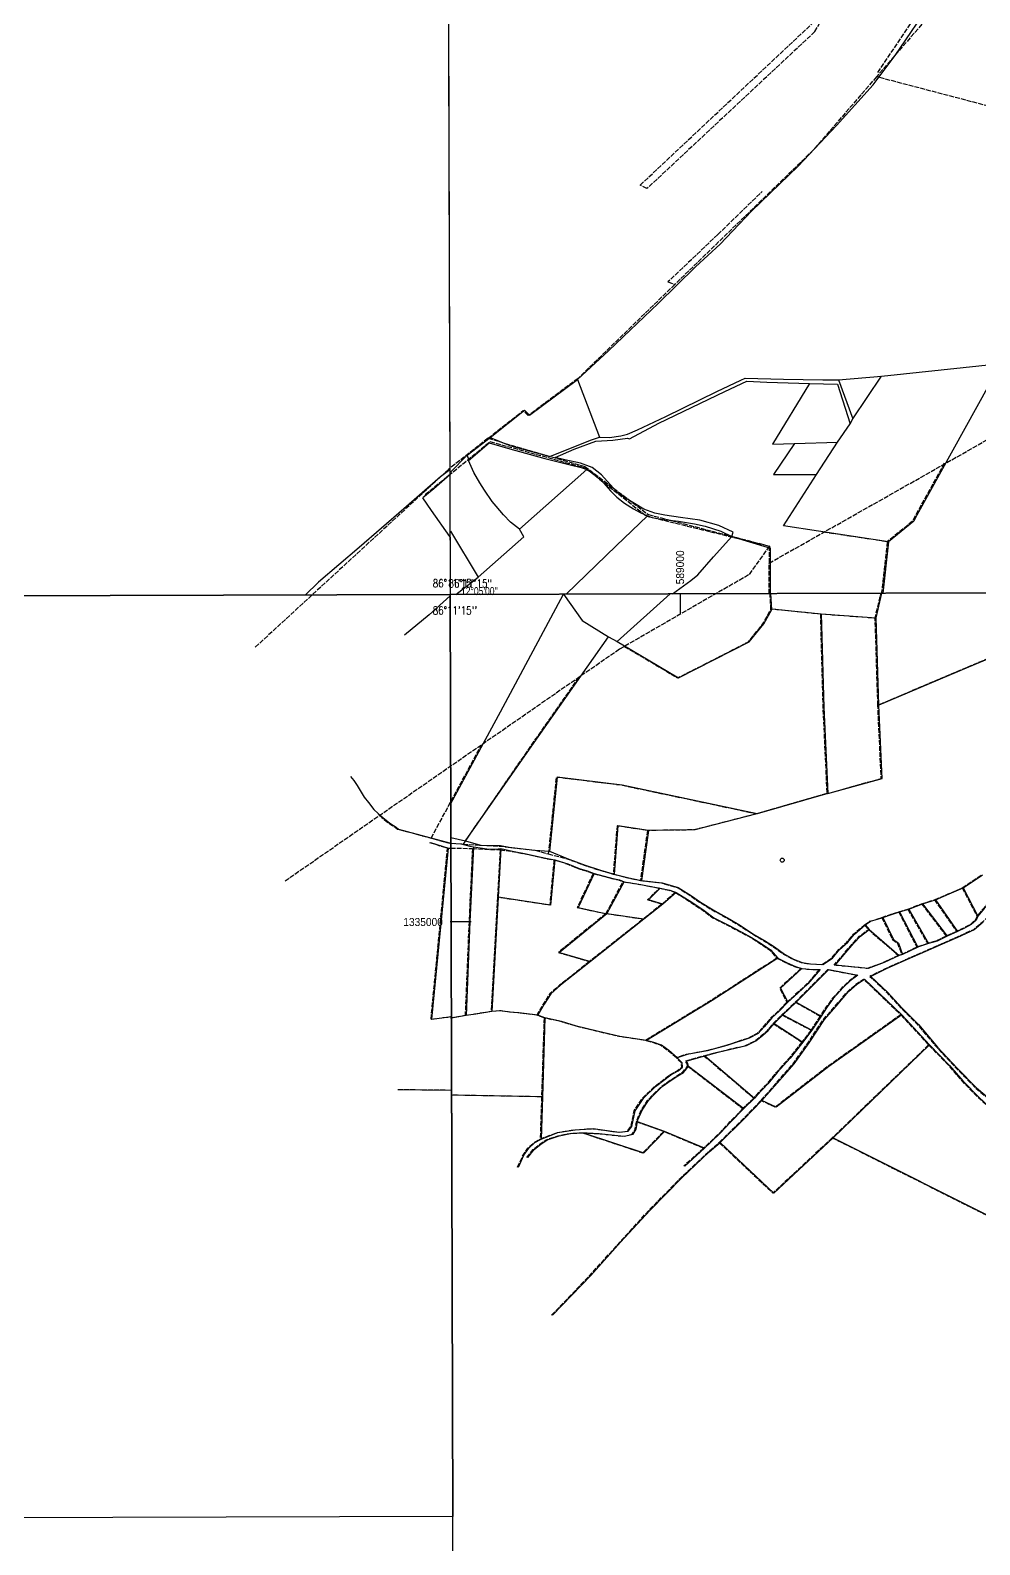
# Model space of a CAD drawing. Header units: millimetres. Extents: x 581621 to 602053, y 1331411 to 1340683.
# Drawn here: x 587386 to 589759, y 1333645 to 1337429 of the extents above; entities that cross this region are included whole.
import ezdxf
from ezdxf.enums import TextEntityAlignment as Align

# ---------------------------------------------------------------- set-up
doc = ezdxf.new("R2010")
doc.units = ezdxf.units.MM
doc.linetypes.add('ACAD_ISO02W100', pattern=[15, 12, -3])
for name, color, linetype in [('2', 7, 'Continuous'), ('43', 7, 'Continuous'), ('44', 7, 'Continuous'), ('FONDO_MANAGUA', 8, 'ACAD_ISO02W100')]:
    doc.layers.add(name, color=color, linetype=linetype)
for name, color, linetype, lineweight in [('Level 16', 7, 'Continuous', 0), ('Level 17', 7, 'Continuous', 0), ('Level 20', 7, 'Continuous', 0), ('PARCELAS', 7, 'Continuous', 0)]:
    doc.layers.add(name, color=color, linetype=linetype, lineweight=lineweight)
doc.styles.add('ROMANS', font='ROMANS', dxfattribs={"height": 0.2})
doc.styles.get("Standard").update_dxf_attribs({"font": 'TCCM____.TTF'})
doc.styles.add('Style-INTL_ENGINEERING', font='INTL_ENGINEERING.shx')

msp = doc.modelspace()

# ---------------------------------------------------------------- linework, layer by layer
at = {"layer": '2', "color": 1, "linetype": 'Continuous'}
for p, q in [((589513.9, 1336564.4), (589811.8, 1336596.1)), ((588754, 1336556), (588809.3, 1336412.3)), ((589406.1, 1336555.2), (589513.9, 1336564.4)), ((589406.1, 1336555.2), (589441.8, 1336457.7)), ((589441.8, 1336457.7), (589513.9, 1336564.4)), ((589404, 1336399.6), (589435.7, 1336445.8)), ((589435.7, 1336445.8), (589441.8, 1336457.7)), ((588478.3, 1336367.3), (588535.9, 1336411.3)), ((589296, 1336396.3), (589404, 1336399.6)), ((589351.6, 1336319), (589404, 1336399.6)), ((588435.7, 1336323.8), (588478.3, 1336367.3)), ((588481.3, 1336358.6), (588478.3, 1336367.3)), ((588777.2, 1336331.6), (588609.4, 1336182.3)), ((588436.2, 1336177.1), (588505.5, 1336062.8)), ((589140.1, 1336164.4), (589236.7, 1336134.9)), ((589236, 1336021.2), (589236.7, 1336134.9)), ((589531.5, 1336150.8), (589517, 1336022.1)), ((588449.9, 1336018.8), (588505.5, 1336062.8)), ((588386.8, 1335399.4), (588431.5, 1335385.5)), ((588390.2, 1334958.1), (588431.5, 1335385.5)), ((588431.5, 1335385.5), (588437.6, 1335385.5)), ((588390.2, 1334958.1), (588438.9, 1334964.3)), ((588439.4, 1334780.2), (588305.4, 1334781.6))]:
    msp.add_line(p, q, dxfattribs=at)
for points in [[(588754, 1336556), (588831.5, 1336628.1), (588868, 1336662.7), (588956, 1336746.3), (589048.8, 1336838.1), (589110.8, 1336894.3), (589189.1, 1336977.1), (589305.2, 1337089.2), (589401.4, 1337191), (589493, 1337292.8), (589547.9, 1337365.8), (589642.3, 1337503.7)], [(589811.8, 1336596.1), (589602.4, 1336217.4), (589594.7, 1336202.4), (589531.5, 1336150.8)], [(588535.9, 1336411.3), (588621.8, 1336479.5), (588633.7, 1336467.5), (588754, 1336556)], [(589140.1, 1336164.4), (589143.1, 1336174.8), (589107.4, 1336191.5), (589060.2, 1336204.4), (589011.7, 1336211.7), (588972.1, 1336217.5), (588947.2, 1336222.7), (588920.1, 1336232), (588900.6, 1336244.3), (588871.9, 1336261.2), (588852.7, 1336275.3), (588828.4, 1336302.1), (588813.7, 1336318.2), (588790.4, 1336336.6), (588761.5, 1336347.2), (588722.2, 1336355.5), (588698.3, 1336361.2), (588745.4, 1336382.3), (588800.1, 1336402.4), (588842, 1336405), (588878.6, 1336409.9), (588884.2, 1336407.9), (588957, 1336447), (589122.5, 1336526.3), (589177.2, 1336552), (589227.3, 1336549.2), (589334.2, 1336546.2)], [(588809.3, 1336412.3), (588833.7, 1336411.4), (588862.4, 1336415.9), (588879.4, 1336419.6), (588903.9, 1336430.4), (588974.9, 1336463.9), (589102.2, 1336526.4), (589162.5, 1336554.8), (589172.9, 1336559.6), (589268.7, 1336557.1), (589366.8, 1336555.7), (589406.1, 1336555.2)], [(589334.2, 1336546.2), (589241.4, 1336394.5), (589296, 1336396.3)], [(589334.2, 1336546.2), (589404.1, 1336544.6), (589435.7, 1336445.8)], [(588481.6, 1336353.5), (588533.6, 1336398.1), (588585.3, 1336383.1), (588672.6, 1336359), (588732.5, 1336344.2), (588763, 1336336.5), (588777.2, 1336331.6)], [(588535.9, 1336411.3), (588584.6, 1336391.5), (588669.9, 1336367.9), (588684.6, 1336364), (588728.6, 1336381.4), (588788.9, 1336405.8), (588809.3, 1336412.3)], [(589296, 1336396.3), (589243.6, 1336319.2), (589351.6, 1336319)], [(588609.4, 1336182.3), (588586.9, 1336200.2), (588568.9, 1336217.9), (588550.5, 1336240.1), (588540.9, 1336251.8), (588521.7, 1336279.4), (588510, 1336298.2), (588495.2, 1336323.5), (588481.6, 1336353.5), (588481.3, 1336358.6)], [(588434.8, 1336330.3), (588411.6, 1336312.8), (588319.8, 1336233), (588208.2, 1336136.6), (588106.9, 1336050), (588073.5, 1336017.8)], [(588434.8, 1336317.8), (588394.9, 1336283), (588367.2, 1336260.5)], [(588777.2, 1336331.6), (588789.9, 1336323.6), (588802.8, 1336313.4), (588819, 1336298.1), (588836.9, 1336277.9), (588852.1, 1336262.1), (588871.9, 1336247.2), (588893.9, 1336232.9), (588910.9, 1336224.2), (588929.1, 1336215.4)], [(589531.5, 1336150.8), (589269, 1336190.5), (589351.6, 1336319)], [(588435.3, 1336163.7), (588389.4, 1336228.7), (588367.2, 1336260.5)], [(588725.6, 1336019.7), (588850.3, 1336140.3), (588929.1, 1336215.4)], [(588929.1, 1336215.4), (588940.8, 1336211.6), (588968.5, 1336206.6), (589006.8, 1336202.1), (589046.7, 1336195.6), (589073.1, 1336189.6), (589112.4, 1336177.2), (589140.1, 1336164.4)], [(588505.5, 1336062.8), (588620.3, 1336163.4), (588609.4, 1336182.3)], [(588991.1, 1336020.5), (589037.2, 1336053.7), (589055.1, 1336068.4), (589094.1, 1336113.5), (589140.1, 1336164.4)], [(588435.7, 1336016.1), (588383.6, 1335968), (588321.7, 1335917.8)], [(588186.9, 1335564.1), (588194.9, 1335554.6), (588203.1, 1335541.7), (588221, 1335512.5), (588231.5, 1335499.2), (588245.3, 1335482.3), (588256.2, 1335471.8), (588267.1, 1335462.3), (588284.7, 1335447.6), (588300.5, 1335437.5), (588306.5, 1335433), (588384.4, 1335412.2), (588437.6, 1335397.4)]]:
    msp.add_lwpolyline(points, dxfattribs=at)
at = {"layer": '43', "color": 1, "linetype": 'Continuous'}
for points in [[(588422.9, 1340626.4), (595224.2, 1340647.4), (595239, 1336039.8), (588436.6, 1336018.8)], [(585034.6, 1336008.9), (588435.7, 1336018.8), (588442.6, 1333715), (585041.2, 1333705.1)]]:
    msp.add_lwpolyline(points, close=True, dxfattribs=at)
msp.add_lwpolyline([(581620.8, 1340606.9), (588422, 1340626.4), (588435.7, 1336018.8), (581633.5, 1335999.4), (581620.8, 1340606.9)], dxfattribs=at)
at = {"layer": 'FONDO_MANAGUA', "color": 1}
for p, q in [((589702.4, 1337619.7), (589503, 1337321.8)), ((588910.6, 1337041.8), (589350.3, 1337454.7)), ((589624.7, 1337455.4), (589501.5, 1337312.7)), ((589347.4, 1337425.5), (588927.7, 1337033.3)), ((589347.4, 1337425.5), (589360.7, 1337449.6)), ((589501.5, 1337312.7), (589344.2, 1337130.5)), ((589840.3, 1337223.8), (589501.5, 1337312.7)), ((589344.2, 1337130.5), (588997.5, 1336794)), ((588927.7, 1337033.3), (588910.6, 1337041.8)), ((589104.7, 1336918.5), (589215.4, 1337025.8)), ((589104.7, 1336918.5), (588979.9, 1336799.9)), ((588997.5, 1336794), (588755.3, 1336558.9)), ((588979.9, 1336799.9), (588997.5, 1336794)), ((589233, 1336097.4), (590377.5, 1336744.9)), ((588755.3, 1336558.9), (588631.1, 1336466)), ((588530.4, 1336409.3), (588618.4, 1336478.6)), ((588631.1, 1336466), (588618.4, 1336478.6)), ((588373.5, 1336268.8), (588535.3, 1336401.1)), ((588530.4, 1336409.3), (588432.5, 1336332.2)), ((588530.4, 1336409.3), (588772, 1336339.3)), ((588535.3, 1336401.1), (588773.7, 1336335.4)), ((588432.5, 1336332.2), (587947.3, 1335886.2)), ((588772, 1336339.3), (588931.3, 1336218.9)), ((588773.7, 1336335.4), (588926.5, 1336215.1)), ((588926.5, 1336215.1), (589233.6, 1336140)), ((588931.3, 1336218.9), (589233.6, 1336140)), ((589233.6, 1336140), (589181.6, 1336067.9)), ((589233.6, 1336140), (589233, 1336097.4)), ((589528.3, 1336150.8), (589513.8, 1336022.1)), ((589232.8, 1336021.2), (589233.3, 1336097.6)), ((589181.6, 1336067.9), (588858.9, 1335882.2)), ((589237.5, 1335981.7), (589235.3, 1336021.2)), ((589237.4, 1335983.5), (589361, 1335970.8)), ((589504.8, 1335742.3), (589498, 1335960.6)), ((588858.9, 1335882.2), (588022, 1335302)), ((589377.2, 1335521.5), (589200.9, 1335470.7)), ((588928.8, 1335429.4), (588911.5, 1335304.7)), ((588384.5, 1335399.4), (588429.3, 1335385.5)), ((588387.9, 1334958.1), (588429.3, 1335385.5)), ((588429.3, 1335385.5), (588437.3, 1335385.5)), ((588435.3, 1335397.4), (588468.7, 1335395.6)), ((588491.5, 1335384.2), (588482.9, 1335202.1)), ((588560.6, 1335381.1), (588553.7, 1335262.5)), ((588824.9, 1335221.5), (588868.3, 1335301.5)), ((588553.7, 1335262.5), (588537.8, 1334976.9)), ((588998.6, 1335274.5), (588965, 1335245.3)), ((589614, 1335246.2), (589646.3, 1335256.1)), ((589646.3, 1335256.1), (589701.8, 1335177.1)), ((589715.8, 1335285.9), (589752.7, 1335215.1)), ((588917.9, 1335207.5), (588824.9, 1335221.5)), ((588965, 1335245.3), (588917.9, 1335207.5)), ((589556.8, 1335226), (589579.9, 1335232.8)), ((589556.8, 1335226), (589602, 1335137.9)), ((589579.9, 1335232.8), (589614, 1335246.2)), ((589579.9, 1335232.8), (589629.3, 1335146.7)), ((589614, 1335246.2), (589675.6, 1335165.7)), ((588435.9, 1335202.3), (588482.9, 1335202.1)), ((588482.9, 1335202.1), (588473.2, 1334966.8)), ((588917.9, 1335207.5), (588784.2, 1335102)), ((589471, 1335193.9), (589481.1, 1335181.9)), ((589481.1, 1335181.9), (589556, 1335117.1)), ((589629.3, 1335146.7), (589601.5, 1335137.9)), ((589701.8, 1335177.1), (589675.6, 1335165.7)), ((589564.4, 1335119.6), (589556, 1335117.1)), ((589602, 1335137.9), (589564.1, 1335119.6)), ((589298.4, 1335000.6), (589379.5, 1335081.9)), ((589379.5, 1335081.9), (589452.2, 1335068.2)), ((589265.1, 1334968.7), (589298.4, 1335000.6)), ((589298.4, 1335000.6), (589360.6, 1334965.9)), ((588387.9, 1334958.1), (588436.6, 1334964.3)), ((588670.4, 1334961.1), (588652.4, 1334967.7)), ((588670.4, 1334961.1), (588664.3, 1334763.9)), ((589243.2, 1334947.3), (589265.1, 1334968.7)), ((589265.1, 1334968.7), (589337.7, 1334930.6)), ((589360.6, 1334965.9), (589337.7, 1334930.6)), ((589562, 1334968.8), (589631.7, 1334893.6)), ((589243.2, 1334947.3), (589314.7, 1334900.9)), ((589337.7, 1334930.6), (589314.7, 1334900.9)), ((589631.7, 1334893.6), (589390.8, 1334661.8)), ((589029.1, 1334841), (589167.4, 1334734.6)), ((589070.1, 1334866.8), (589194.4, 1334760.7)), ((588437.1, 1334780.2), (588303.1, 1334781.6)), ((588664.3, 1334763.9), (588437.1, 1334768.2)), ((588664.3, 1334763.9), (588660.6, 1334658.6)), ((589194.4, 1334760.7), (589167.4, 1334734.6)), ((588969.4, 1334677.3), (588901.8, 1334701.8)), ((588765.9, 1334674.4), (588917.4, 1334623.8)), ((588969.4, 1334677.3), (588917.4, 1334623.8)), ((589068.8, 1334635.6), (588969.4, 1334677.3)), ((589068.8, 1334635.6), (589019.9, 1334590.9))]:
    msp.add_line(p, q, dxfattribs=at)
at = {"layer": 'FONDO_MANAGUA', "color": 1, "flags": 128}
for points in [[(589670.8, 1336346.9), (589599.2, 1336217.4), (589591.5, 1336202.4), (589528.3, 1336150.8)], [(589528.3, 1336150.8), (589367.9, 1336175)], [(589361, 1335970.8), (589498, 1335960.6), (589512.6, 1336022.1)], [(588871.5, 1335889.4), (588928.3, 1335856), (589004, 1335810.5), (589181.1, 1335900.7), (589217.3, 1335945.4), (589237.5, 1335981.7)], [(589361, 1335970.8), (589367.3, 1335736.5), (589377.2, 1335521.5)], [(590089.6, 1335867.2), (590036.9, 1335967), (589728.8, 1335837.4), (589504.8, 1335742.3)], [(588468.7, 1335395.6), (588638, 1335640.9), (588757.7, 1335812)], [(589377.2, 1335521.5), (589513.1, 1335559.6), (589504.8, 1335742.3)], [(588388.3, 1335410.5), (588514.2, 1335643.2)], [(589200.9, 1335470.7), (588863.7, 1335542.4), (588700.8, 1335562.4), (588681, 1335371.2)], [(588259.7, 1335466.7), (588264.8, 1335462.3), (588282.4, 1335447.6), (588298.2, 1335437.5), (588304.2, 1335433), (588382.1, 1335412.2), (588435.3, 1335397.4)], [(589200.9, 1335470.7), (589045.8, 1335430.9), (588928.8, 1335429.4)], [(588928.8, 1335429.4), (588852.8, 1335440.7), (588843.4, 1335320.7)], [(588437.3, 1335385.5), (588460.1, 1335385.2), (588480.1, 1335384.5), (588491.5, 1335384.2)], [(588468.7, 1335395.6), (588509, 1335392.6), (588560.6, 1335390.2), (588580.7, 1335387.9), (588616, 1335383.7), (588645.2, 1335380.6), (588681, 1335371.2)], [(588491.5, 1335384.2), (588519.7, 1335382.6), (588542.6, 1335382), (588560.6, 1335381.1)], [(588560.6, 1335381.1), (588589.6, 1335377.4), (588623.1, 1335371), (588657.2, 1335363.8), (588676.7, 1335359.2), (588695.3, 1335356.1)], [(588681, 1335371.2), (588726, 1335359.3), (588771, 1335343.2), (588808.8, 1335330.1), (588843.4, 1335320.7)], [(588695.3, 1335356.1), (588684.6, 1335242.9), (588553.7, 1335262.5)], [(588695.3, 1335356.1), (588727.5, 1335346.3), (588755.5, 1335334.1), (588775.8, 1335328.4), (588793.1, 1335322)], [(588793.1, 1335322), (588753.5, 1335237.2), (588824.9, 1335221.5)], [(588793.1, 1335322), (588818.2, 1335315.6), (588839.8, 1335309.2), (588856.3, 1335305.9), (588868.3, 1335301.5)], [(588843.4, 1335320.7), (588880, 1335310.9), (588911.5, 1335304.7)], [(588868.3, 1335301.5), (588905.4, 1335295.6), (588936.1, 1335289.9), (588958.7, 1335285.5)], [(588911.5, 1335304.7), (588963.6, 1335298.3), (589003.5, 1335287.2), (589036.7, 1335266.3), (589058.8, 1335250), (589094.6, 1335229), (589132.2, 1335207.8), (589159.3, 1335192), (589190.3, 1335171.6), (589219.2, 1335154.7), (589243.9, 1335138.6), (589269.2, 1335120.3), (589291.3, 1335108.3), (589313.2, 1335099.8), (589333.8, 1335096.2), (589365.3, 1335094.6), (589389, 1335110.3), (589406.8, 1335131.9), (589427.2, 1335150.7), (589443.7, 1335170.3), (589471, 1335193.9)], [(589865.3, 1335298.8), (589840.1, 1335282.4), (589825, 1335267.4), (589801.6, 1335246.6), (589789.6, 1335228.8), (589780.2, 1335214.6), (589765.9, 1335200.1), (589743.5, 1335181.6), (589701.3, 1335162.3), (589663.1, 1335145.6), (589621.3, 1335127.1), (589576, 1335107.4), (589523.1, 1335083.6), (589484.7, 1335064.9), (589526.3, 1335025.1), (589563, 1334985.6), (589603.9, 1334944.5), (589651.8, 1334887.7), (589701.7, 1334834.4), (589748.9, 1334786.5), (589801.2, 1334742.3), (589854, 1334703.3), (589897.6, 1334678.8), (589954.5, 1334651.2), (590012.9, 1334625.6), (590078.4, 1334596.2), (590134.8, 1334577.3), (590195.3, 1334554), (590252.4, 1334538.1), (590292.6, 1334528.9), (590327.1, 1334520.6), (590377.4, 1334506.5), (590421.9, 1334493.2), (590463.3, 1334483.7), (590497.4, 1334475.5), (590544.6, 1334461.7), (590599.5, 1334446), (590667.8, 1334433.9), (590709, 1334429), (590759.1, 1334421.8), (590815.5, 1334410.9), (590847, 1334407.1)], [(589715.8, 1335285.9), (589738.4, 1335300.9), (589763.7, 1335318.6)], [(588965, 1335245.3), (588929.2, 1335256.1), (588958.7, 1335285.5)], [(588958.7, 1335285.5), (588982.1, 1335280.4), (588998.6, 1335274.5)], [(588998.6, 1335274.5), (589030.6, 1335254.9), (589064.6, 1335232.1), (589092.3, 1335211.5), (589130.9, 1335191.8), (589162.1, 1335175.5), (589187, 1335162.2), (589208.3, 1335148.4), (589234.2, 1335131), (589252.2, 1335110.4)], [(589646.3, 1335256.1), (589680.7, 1335271), (589715.8, 1335285.9)], [(589815.4, 1335281.6), (589785.9, 1335254), (589768.5, 1335234.7), (589752.7, 1335215.1)], [(588824.9, 1335221.5), (588706.4, 1335124.6), (588784.2, 1335102)], [(589514.5, 1335211.8), (589536.7, 1335219.9), (589556.8, 1335226)], [(589556, 1335117.1), (589518.6, 1335099.6), (589478.4, 1335084.7), (589395.5, 1335092.8), (589422.3, 1335124.3), (589442.4, 1335147.9), (589458.7, 1335165.4), (589481.1, 1335181.9)], [(589471, 1335193.9), (589483.7, 1335202.5), (589501.8, 1335207.5), (589514.5, 1335211.8)], [(589514.5, 1335211.8), (589541.3, 1335157.1), (589553.8, 1335148.1), (589564.4, 1335119.6)], [(589752.7, 1335215.1), (589747.9, 1335205.5), (589735.9, 1335194.3), (589718.8, 1335185.7), (589701.8, 1335177.1)], [(589675.6, 1335165.7), (589650.4, 1335153.3), (589629, 1335147)], [(589252.2, 1335110.4), (589088.5, 1335004.9), (588924, 1334904.8)], [(589252.2, 1335110.4), (589275.5, 1335098.9), (589296.4, 1335089.7), (589312.6, 1335084.6)], [(588784.2, 1335102), (588709.3, 1335042.6), (588684.8, 1335021.3), (588668.5, 1334995.9), (588652.4, 1334967.7)], [(589312.6, 1335084.6), (589259.4, 1335035.6), (589277.6, 1335000.4)], [(589358.4, 1335081.9), (589327.5, 1335045.9), (589302.3, 1335023), (589277.6, 1335000.4)], [(589312.6, 1335084.6), (589340.3, 1335082.2), (589358.4, 1335081.9)], [(589452.2, 1335068.2), (589433.6, 1335053.5), (589415.5, 1335036.8), (589390.7, 1335009.3), (589375.7, 1334988.5), (589360.6, 1334965.9)], [(589212.7, 1334754.8), (589262.9, 1334812.2), (589293.2, 1334846.7), (589330.5, 1334899.1), (589368.8, 1334957.5), (589398.3, 1334990.8), (589429.4, 1335027.3), (589450.1, 1335045.3), (589469.2, 1335058), (589562, 1334968.8)], [(589277.6, 1335000.4), (589255.4, 1334977.8), (589237.1, 1334961.1), (589218.2, 1334938.7), (589203.2, 1334922.5), (589181, 1334910.6), (589124.8, 1334891.9), (589075.7, 1334878.8), (589025.6, 1334869.5), (589001.2, 1334861.6)], [(588473.2, 1334966.8), (588450.5, 1334963.3), (588436.6, 1334960.8)], [(588537.8, 1334976.9), (588497.6, 1334970.6), (588473.2, 1334966.8)], [(588652.4, 1334967.7), (588612, 1334973.1), (588583.8, 1334975.7), (588559.4, 1334979.1), (588537.8, 1334976.9)], [(588924, 1334904.8), (588857.4, 1334914.9), (588801, 1334928), (588748.9, 1334940.8), (588712.1, 1334951.8), (588670.4, 1334961.1)], [(589562, 1334968.8), (589379.8, 1334839.9), (589248.1, 1334737.8), (589212.7, 1334754.8)], [(589070.1, 1334866.8), (589103.7, 1334875.9), (589145.4, 1334885.7), (589174.1, 1334892), (589197.3, 1334903.7), (589215.1, 1334918.4), (589228.6, 1334929.8), (589243.2, 1334947.3)], [(589001.2, 1334861.6), (588979.6, 1334879.5), (588961.4, 1334892.8), (588942.8, 1334899.4), (588924, 1334904.8)], [(589314.7, 1334900.9), (589282.9, 1334860.5), (589251, 1334825), (589227.8, 1334796.8), (589200, 1334767.6), (589194.4, 1334760.7)], [(589631.7, 1334893.6), (589681.9, 1334842.1), (589714.6, 1334803.6), (589756.5, 1334761.5), (589786.7, 1334733.7), (589821.4, 1334709.7), (589864.6, 1334682.4), (589908, 1334661), (589931.1, 1334647.7)], [(588660.6, 1334658.6), (588702.8, 1334674.5), (588745.8, 1334681.8), (588791.3, 1334684.5), (588831.5, 1334679.3), (588856.4, 1334675.5), (588878.7, 1334678.2), (588887.9, 1334690.2), (588895.9, 1334729.3), (588917.6, 1334761.8), (588946.6, 1334789.5), (588984.8, 1334818.9), (589003.1, 1334829.1), (589014.5, 1334838.3), (589013.6, 1334848.6), (589001.2, 1334861.6)], [(588902.9, 1334706.7), (588913.4, 1334730.6), (588929.2, 1334754.9), (588943.5, 1334769.9), (588963.4, 1334789.5), (588985.8, 1334805.4), (589002.1, 1334816.3), (589016.4, 1334825), (589024.3, 1334833.8), (589029.1, 1334841)], [(589029.1, 1334841), (589027.8, 1334847.1), (589023.5, 1334853.2), (589070.1, 1334866.8)], [(589167.4, 1334734.6), (589133.3, 1334699.5), (589109.6, 1334674.2), (589086.1, 1334651.8), (589068.8, 1334635.6)], [(589108, 1334649.7), (589167.1, 1334707.9), (589212.7, 1334754.8)], [(588765.9, 1334674.4), (588813.4, 1334671.7), (588844.1, 1334668.1), (588868.3, 1334665.3), (588890.9, 1334670.6), (588898.3, 1334682.8), (588900.6, 1334697), (588902.9, 1334706.7)], [(588604.2, 1334588.3), (588618, 1334618), (588630, 1334636), (588645.5, 1334649.7), (588660.6, 1334658.6)], [(588627.4, 1334612.1), (588643.5, 1334632.2), (588659.8, 1334645.4), (588675.6, 1334656.8), (588705.8, 1334666.6), (588734.6, 1334672.7), (588765.9, 1334674.4)], [(589390.8, 1334661.8), (589242.2, 1334523.2), (589108, 1334649.7)], [(589390.8, 1334661.8), (589830.1, 1334441.4), (589931.1, 1334647.7)], [(588689.3, 1334218.2), (588784.8, 1334317.9), (588859.5, 1334400.5), (588932.2, 1334480.2), (589012.2, 1334561.7), (589081.2, 1334626.6), (589108, 1334649.7)]]:
    msp.add_lwpolyline(points, dxfattribs=at)
at = {"layer": 'Level 16', "color": 1, "linetype": 'Continuous', "lineweight": -3}
msp.add_lwpolyline([(588435.7, 1336018.8), (595238.1, 1336039.8), (595252.8, 1331432.1), (588449.4, 1331411.2), (588435.7, 1336018.8)], dxfattribs=at)
at = {"layer": 'Level 17', "color": 1, "linetype": 'Continuous', "lineweight": -3}
for p, q in [((589011.2, 1335970.6), (589011.2, 1336020.6)), ((588438.2, 1335202.2), (588488.2, 1335202.2))]:
    msp.add_line(p, q, dxfattribs=at)
at = {"layer": 'Level 20', "color": 1, "linetype": 'Continuous', "lineweight": -3}
msp.add_circle((589265.6, 1335355.3), 5, dxfattribs=at)
at = {"layer": 'PARCELAS', "color": 1, "linetype": 'Continuous', "lineweight": -3}
for p, q in [((588853.4, 1335901.4), (588985.4, 1336020.5)), ((589239.8, 1335981.7), (589237.6, 1336021.3)), ((589239.7, 1335983.5), (589363.3, 1335970.8)), ((589507.1, 1335742.3), (589500.3, 1335960.6)), ((588831.1, 1335913.7), (588853.4, 1335901.4)), ((589379.5, 1335521.5), (589203.2, 1335470.7)), ((588437.5, 1335411.9), (588474.5, 1335403.4)), ((588931.1, 1335429.4), (588913.8, 1335304.7)), ((588493.8, 1335388.8), (588485.2, 1335202.1)), ((588562.6, 1335384.4), (588556, 1335262.5)), ((588827.1, 1335221.5), (588870.6, 1335301.5)), ((588556, 1335262.5), (588540.1, 1334976.9)), ((589000.9, 1335274.5), (588967.3, 1335245.3)), ((589616.3, 1335246.2), (589648.6, 1335256.1)), ((589648.6, 1335256.1), (589704.1, 1335177.1)), ((589718.1, 1335285.9), (589755, 1335215.1)), ((588920.2, 1335207.5), (588827.1, 1335221.5)), ((588967.3, 1335245.3), (588920.2, 1335207.5)), ((589559, 1335226), (589582.2, 1335232.8)), ((589559, 1335226), (589604.3, 1335137.9)), ((589582.2, 1335232.8), (589616.3, 1335246.2)), ((589582.2, 1335232.8), (589631.6, 1335146.7)), ((589616.3, 1335246.2), (589677.9, 1335165.7)), ((588438.2, 1335202.3), (588485.2, 1335202.1)), ((588485.2, 1335202.1), (588475.5, 1334966.8)), ((588920.2, 1335207.5), (588786.4, 1335102)), ((589473.3, 1335193.9), (589483.4, 1335181.9)), ((589483.4, 1335181.9), (589558.3, 1335117.1)), ((589631.6, 1335146.7), (589603.8, 1335137.9)), ((589704.1, 1335177.1), (589677.9, 1335165.7)), ((589566.7, 1335119.6), (589558.3, 1335117.1)), ((589604.3, 1335137.9), (589566.4, 1335119.6)), ((589300.7, 1335000.7), (589381.8, 1335081.9)), ((589381.8, 1335081.9), (589454.4, 1335068.2)), ((589267.4, 1334968.7), (589300.7, 1335000.7)), ((589300.7, 1335000.7), (589362.9, 1334965.9)), ((588672.7, 1334961.1), (588654.7, 1334967.7)), ((588672.7, 1334961.1), (588666.6, 1334763.9)), ((589245.4, 1334947.3), (589267.4, 1334968.7)), ((589267.4, 1334968.7), (589340, 1334930.6)), ((589362.9, 1334965.9), (589340, 1334930.6)), ((589564.3, 1334968.8), (589634, 1334893.6)), ((589245.4, 1334947.3), (589317, 1334900.9)), ((589340, 1334930.6), (589317, 1334900.9)), ((589634, 1334893.6), (589393.1, 1334661.8)), ((589031.4, 1334841), (589169.7, 1334734.6)), ((589072.4, 1334866.8), (589196.7, 1334760.7)), ((588666.6, 1334763.9), (588439.4, 1334768.2)), ((588666.6, 1334763.9), (588662.9, 1334658.6)), ((589196.7, 1334760.7), (589169.7, 1334734.6)), ((588971.7, 1334677.3), (588904.1, 1334701.8)), ((588768.1, 1334674.4), (588919.7, 1334623.8)), ((588971.7, 1334677.3), (588919.7, 1334623.8)), ((589071.1, 1334635.6), (588971.7, 1334677.3)), ((589071.1, 1334635.6), (589022.2, 1334590.9))]:
    msp.add_line(p, q, dxfattribs=at)
for points in [[(588437.3, 1335496.8), (588561.2, 1335725.8), (588719.1, 1336019.7), (588766.1, 1335954.3), (588831.1, 1335913.7)], [(589363.3, 1335970.8), (589500.3, 1335960.6), (589514.9, 1336022.1)], [(588853.4, 1335901.4), (588930.6, 1335856), (589006.2, 1335810.5), (589183.4, 1335900.7), (589219.6, 1335945.4), (589239.8, 1335981.7)], [(589363.3, 1335970.8), (589369.6, 1335736.5), (589379.5, 1335521.5)], [(590091.9, 1335867.2), (590039.2, 1335967), (589731.1, 1335837.4), (589507.1, 1335742.3)], [(588474.5, 1335403.4), (588640.3, 1335640.9), (588831.1, 1335913.7)], [(589379.5, 1335521.5), (589515.4, 1335559.6), (589507.1, 1335742.3)], [(589203.2, 1335470.7), (588866, 1335542.5), (588703.1, 1335562.4), (588683.9, 1335377.7)], [(589203.2, 1335470.7), (589048.1, 1335430.9), (588931.1, 1335429.4)], [(588931.1, 1335429.4), (588855.1, 1335440.7), (588845.7, 1335320.7)], [(588437.6, 1335398.1), (588463.3, 1335395.8), (588484.6, 1335389.9), (588493.8, 1335388.8)], [(588474.5, 1335403.4), (588511.3, 1335392.6), (588561.9, 1335392.3), (588583, 1335387.9), (588618.3, 1335383.7), (588647.5, 1335380.6), (588683.9, 1335377.7)], [(588493.8, 1335388.8), (588527.3, 1335383.9), (588548.1, 1335382.9), (588562.6, 1335384.4)], [(588562.6, 1335384.4), (588591.9, 1335377.4), (588625.4, 1335371), (588659.4, 1335363.8), (588679, 1335359.2), (588697.6, 1335356.1)], [(588683.9, 1335377.7), (588728.3, 1335359.3), (588773.3, 1335343.2), (588811.1, 1335330.1), (588845.7, 1335320.7)], [(588697.6, 1335356.1), (588686.9, 1335242.9), (588556, 1335262.5)], [(588697.6, 1335356.1), (588729.8, 1335346.4), (588757.8, 1335334.1), (588778.1, 1335328.4), (588795.4, 1335322)], [(588795.4, 1335322), (588755.8, 1335237.2), (588827.1, 1335221.5)], [(588795.4, 1335322), (588820.5, 1335315.6), (588842.1, 1335309.2), (588858.6, 1335305.9), (588870.6, 1335301.5)], [(588845.7, 1335320.7), (588882.3, 1335310.9), (588913.8, 1335304.7)], [(588870.6, 1335301.5), (588907.7, 1335295.6), (588938.4, 1335289.9), (588961, 1335285.6)], [(588913.8, 1335304.7), (588965.9, 1335298.3), (589005.8, 1335287.2), (589039, 1335266.3), (589061.1, 1335250), (589096.9, 1335229), (589134.5, 1335207.8), (589161.6, 1335192), (589192.6, 1335171.6), (589221.5, 1335154.7), (589246.2, 1335138.7), (589271.5, 1335120.3), (589293.6, 1335108.3), (589315.5, 1335099.8), (589336, 1335096.2), (589367.6, 1335094.6), (589391.2, 1335110.4), (589409.1, 1335131.9), (589429.5, 1335150.7), (589446, 1335170.3), (589473.3, 1335193.9)], [(589718.1, 1335285.9), (589740.7, 1335300.9), (589765.9, 1335318.7)], [(588967.3, 1335245.3), (588931.5, 1335256.1), (588961, 1335285.6)], [(588961, 1335285.6), (588984.4, 1335280.4), (589000.9, 1335274.5)], [(589000.9, 1335274.5), (589032.9, 1335254.9), (589066.9, 1335232.2), (589094.6, 1335211.5), (589133.2, 1335191.8), (589164.4, 1335175.5), (589189.3, 1335162.2), (589210.6, 1335148.4), (589236.5, 1335131), (589254.5, 1335110.4)], [(589648.6, 1335256.1), (589683, 1335271), (589718.1, 1335285.9)], [(589817.7, 1335281.7), (589788.2, 1335254), (589770.8, 1335234.7), (589755, 1335215.1)], [(588827.1, 1335221.5), (588708.7, 1335124.6), (588786.4, 1335102)], [(589516.8, 1335211.8), (589538.9, 1335219.9), (589559, 1335226)], [(589558.3, 1335117.1), (589520.9, 1335099.6), (589480.7, 1335084.7), (589397.8, 1335092.8), (589424.6, 1335124.3), (589444.7, 1335147.9), (589461, 1335165.4), (589483.4, 1335181.9)], [(589473.3, 1335193.9), (589486, 1335202.5), (589504.1, 1335207.5), (589516.8, 1335211.8)], [(589768.2, 1335200.1), (589745.8, 1335181.6), (589703.5, 1335162.3), (589665.4, 1335145.6), (589623.6, 1335127.1), (589578.3, 1335107.4), (589525.4, 1335083.6), (589487, 1335064.9), (589528.6, 1335025.1), (589565.3, 1334985.6), (589606.2, 1334944.5), (589654.1, 1334887.7), (589704, 1334834.4), (589751.2, 1334786.5), (589803.5, 1334742.4)], [(589516.8, 1335211.8), (589543.6, 1335157.1), (589556.1, 1335148.2), (589566.7, 1335119.6)], [(589755, 1335215.1), (589750.2, 1335205.5), (589738.2, 1335194.3), (589721.1, 1335185.7), (589704.1, 1335177.1)], [(589677.9, 1335165.7), (589652.7, 1335153.3), (589631.3, 1335147)], [(589254.5, 1335110.4), (589090.8, 1335004.9), (588926.3, 1334904.8)], [(589254.5, 1335110.4), (589277.8, 1335098.9), (589298.7, 1335089.7), (589314.9, 1335084.6)], [(588786.4, 1335102), (588711.6, 1335042.6), (588687.1, 1335021.3), (588670.8, 1334995.9), (588654.7, 1334967.7)], [(589314.9, 1335084.6), (589261.7, 1335035.6), (589279.9, 1335000.4)], [(589360.7, 1335081.9), (589329.8, 1335045.9), (589304.6, 1335023), (589279.9, 1335000.4)], [(589314.9, 1335084.6), (589342.6, 1335082.2), (589360.7, 1335081.9)], [(589454.4, 1335068.2), (589435.9, 1335053.5), (589417.8, 1335036.8), (589393, 1335009.4), (589378, 1334988.5), (589362.9, 1334965.9)], [(589215, 1334754.8), (589265.2, 1334812.2), (589295.5, 1334846.8), (589332.8, 1334899.1), (589371.1, 1334957.5), (589400.6, 1334990.8), (589431.7, 1335027.3), (589452.4, 1335045.3), (589471.5, 1335058), (589564.3, 1334968.8)], [(589279.9, 1335000.4), (589257.7, 1334977.8), (589239.4, 1334961.1), (589220.5, 1334938.8), (589205.5, 1334922.5), (589183.3, 1334910.6), (589127.1, 1334891.9), (589078, 1334878.8), (589027.9, 1334869.5), (589003.5, 1334861.6)], [(588475.5, 1334966.8), (588452.8, 1334963.3), (588438.9, 1334960.8)], [(588540.1, 1334976.9), (588499.9, 1334970.6), (588475.5, 1334966.8)], [(588654.7, 1334967.7), (588614.3, 1334973.1), (588586.1, 1334975.8), (588561.7, 1334979.1), (588540.1, 1334976.9)], [(588926.3, 1334904.8), (588859.7, 1334914.9), (588803.3, 1334928), (588751.2, 1334940.8), (588714.4, 1334951.8), (588672.7, 1334961.1)], [(589564.3, 1334968.8), (589382.1, 1334839.9), (589250.4, 1334737.8), (589215, 1334754.8)], [(589072.4, 1334866.8), (589106, 1334875.9), (589147.7, 1334885.7), (589176.4, 1334892), (589199.6, 1334903.7), (589217.4, 1334918.4), (589230.9, 1334929.8), (589245.4, 1334947.3)], [(589003.5, 1334861.6), (588981.9, 1334879.5), (588963.6, 1334892.8), (588945.1, 1334899.4), (588926.3, 1334904.8)], [(589317, 1334900.9), (589285.2, 1334860.5), (589253.3, 1334825), (589230.1, 1334796.8), (589202.3, 1334767.6), (589196.7, 1334760.7)], [(589634, 1334893.6), (589684.2, 1334842.1), (589716.9, 1334803.6), (589758.8, 1334761.5), (589789, 1334733.7), (589823.7, 1334709.7), (589866.9, 1334682.4), (589899.3, 1334663.3), (589918.7, 1334650.3)], [(588662.9, 1334658.6), (588705.1, 1334674.5), (588748.1, 1334681.8), (588793.6, 1334684.5), (588833.7, 1334679.3), (588858.6, 1334675.5), (588881, 1334678.2), (588890.2, 1334690.2), (588898.2, 1334729.3), (588919.9, 1334761.8), (588948.9, 1334789.5), (588987.1, 1334818.9), (589005.4, 1334829.1), (589016.8, 1334838.3), (589015.9, 1334848.6), (589003.5, 1334861.6)], [(588905.2, 1334706.7), (588915.7, 1334730.6), (588931.5, 1334754.9), (588945.8, 1334769.9), (588965.7, 1334789.5), (588988.1, 1334805.4), (589004.4, 1334816.4), (589018.6, 1334825), (589026.6, 1334833.9), (589031.4, 1334841)], [(589031.4, 1334841), (589030.1, 1334847.1), (589025.8, 1334853.2), (589072.4, 1334866.8)], [(589169.7, 1334734.6), (589135.5, 1334699.5), (589111.8, 1334674.2), (589088.4, 1334651.8), (589071.1, 1334635.6)], [(589110.3, 1334649.7), (589169.4, 1334707.9), (589215, 1334754.8)], [(588768.1, 1334674.4), (588815.7, 1334671.8), (588846.4, 1334668.1), (588870.6, 1334665.3), (588893.2, 1334670.6), (588900.6, 1334682.8), (588902.9, 1334697), (588905.2, 1334706.7)], [(588606.5, 1334588.3), (588620.3, 1334618), (588632.3, 1334636), (588647.8, 1334649.7), (588662.9, 1334658.6)], [(588629.7, 1334612.1), (588645.8, 1334632.2), (588662.1, 1334645.4), (588677.9, 1334656.8), (588708.1, 1334666.6), (588736.9, 1334672.7), (588768.1, 1334674.4)], [(589393.1, 1334661.8), (589244.5, 1334523.3), (589110.3, 1334649.7)], [(589393.1, 1334661.8), (589832.4, 1334441.4)], [(588691.6, 1334218.2), (588787.1, 1334317.9), (588861.8, 1334400.5), (588934.4, 1334480.2), (589014.5, 1334561.7), (589083.5, 1334626.7), (589110.3, 1334649.7)]]:
    msp.add_lwpolyline(points, dxfattribs=at)

# ---------------------------------------------------------------- texts
at = {"layer": '44', "color": 1, "linetype": 'Continuous', "style": 'ROMANS', "width": 0.8}
for s, p in [('86%%d11\'15"', (588446.3, 1336047.1)), ('86%%d11\'15"', (588485.8, 1336046.8)), ("86%%d11'15''", (588447.7, 1335979.3))]:
    msp.add_text(s, height=20, dxfattribs=at).set_placement(p, align=Align.MIDDLE)
at = {"layer": '44', "color": 1, "linetype": 'Continuous', "width": 0.8}
msp.add_text("12%%d05'00''", height=20, dxfattribs=at).set_placement((588508.8, 1336027.6), align=Align.MIDDLE)
at = {"layer": 'Level 17', "color": 1, "linetype": 'Continuous', "lineweight": -3, "style": 'Style-INTL_ENGINEERING', "width": 0.95}
msp.add_text('589000', height=20, rotation=90, dxfattribs=at).set_placement((589010.4, 1336086.9), align=Align.MIDDLE_CENTER)
msp.add_text('1335000', height=20, dxfattribs=at).set_placement((588368.1, 1335200.8), align=Align.MIDDLE_CENTER)

doc.saveas('drawing.dxf')
